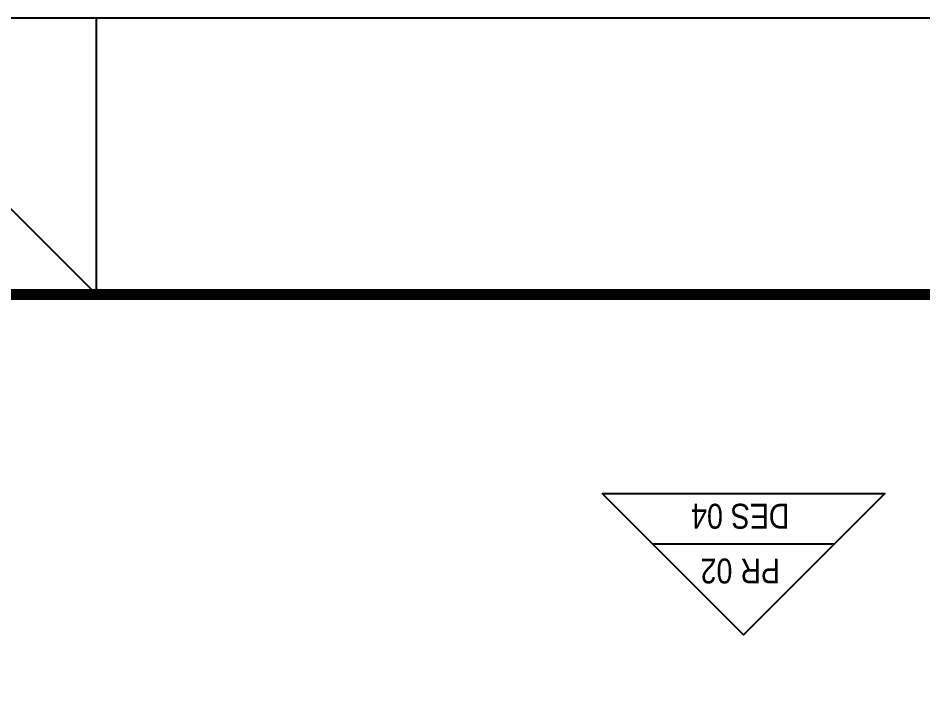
# Model space of a CAD drawing. Header units: millimetres. Extents: x 1904 to 2142, y -1319 to -1235.
# Drawn here: x 1992.66 to 2000.83, y -1240.99 to -1234.92 of the extents above; entities that cross this region are included whole.
import ezdxf

# ---------------------------------------------------------------- set-up
doc = ezdxf.new("R2010")
doc.units = ezdxf.units.MM
doc.header["$LTSCALE"] = 30
doc.layers.add('arquitetura', color=8, linetype='CONTINUOUS')
doc.layers.add("PRANCHA - PROJETU'S", color=7, linetype='CONTINUOUS')
doc.styles.add('ESC 1.100', font='ARIALN.TTF', dxfattribs={"height": 0.2})

# ---------------------------------------------------------------- blocks, each defined once
blk = doc.blocks.new('ADFSGASDFG')
at = {"layer": "PRANCHA - PROJETU'S", "color": 1}
for p, q in [((276.5781, 107.3461), (276.5781, 47.9461)), ((279.0781, 77.6461), (276.5781, 75.1461)), ((279.0781, 77.6461), (276.5781, 77.6461))]:
    blk.add_line(p, q, dxfattribs=at)
at = {"layer": "PRANCHA - PROJETU'S", "color": 4, "const_width": 0.1}
blk.add_lwpolyline([(279.0781, 106.3461), (359.6781, 106.3461), (359.6781, 48.9461), (279.0781, 48.9461)], close=True, dxfattribs=at)

msp = doc.modelspace()

# ---------------------------------------------------------------- linework, layer by layer
at = {"layer": 'arquitetura'}
msp.add_line((2000.0327, -1239.6752), (1998.393, -1239.6752), dxfattribs=at)
msp.add_lwpolyline([(1997.9363, -1239.2185), (2000.4894, -1239.2185), (1999.2129, -1240.4951), (1997.9363, -1239.2185)], dxfattribs=at)

# ---------------------------------------------------------------- block references
at = {"layer": "PRANCHA - PROJETU'S", "color": 1, "rotation": 270}
msp.add_blockref('ADFSGASDFG', (1915.7219, -958.3408), dxfattribs=at)

# ---------------------------------------------------------------- texts
at = {"layer": 'arquitetura', "char_height": 0.225, "attachment_point": 5, "rotation": 180, "style": 'ESC 1.100'}
for s, insert, width in [('DES 04', (1999.1837, -1239.4209), 2.16943), ('PR 02', (1999.1837, -1239.9159), 1.01722)]:
    msp.add_mtext(s, dxfattribs=dict(at, insert=insert, width=width))

doc.saveas('drawing.dxf')
